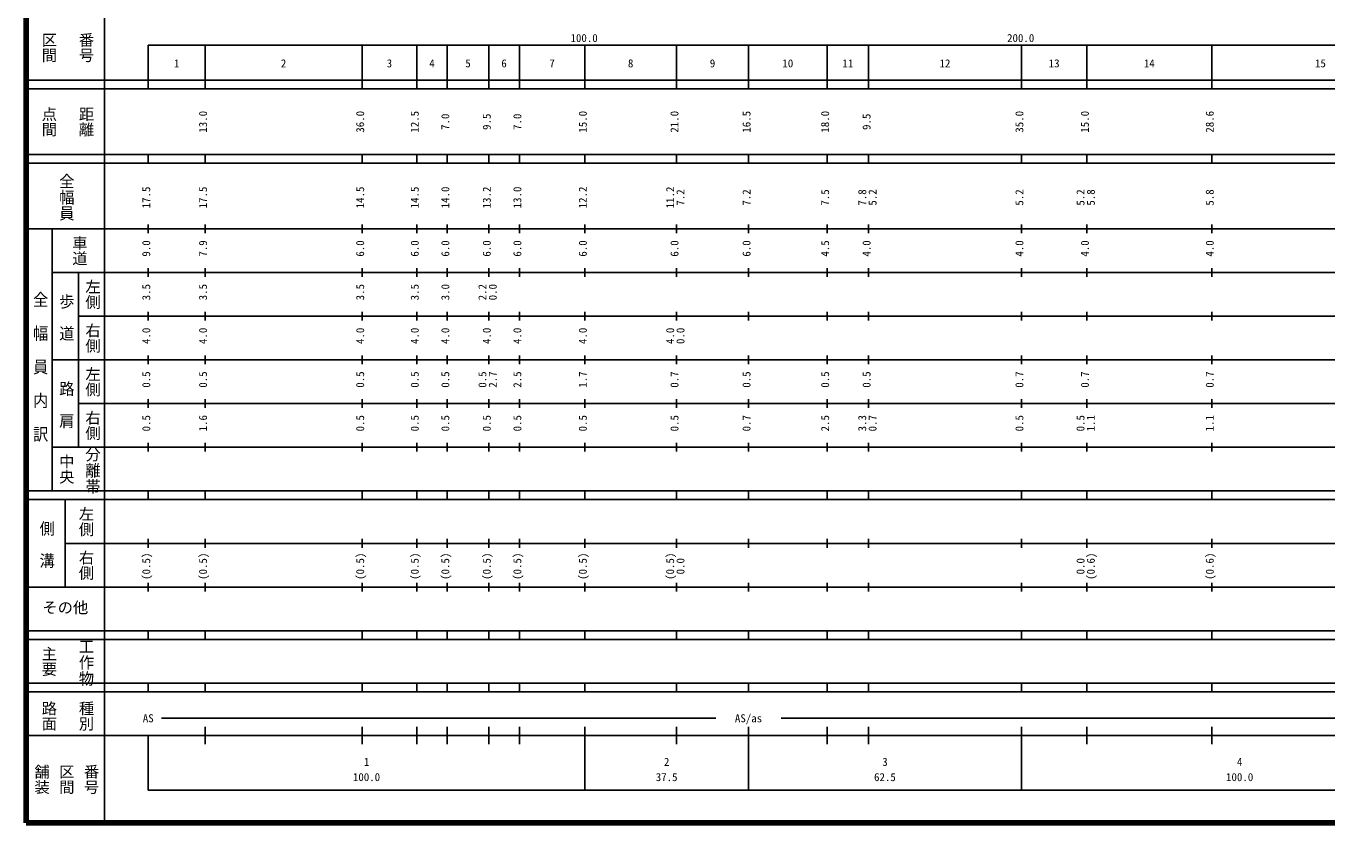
# Model space of a CAD drawing. Units: millimetres on the paper. Extents: x 40 to 680, y 20 to 380.
# Drawn here: x 40 to 338, y 20 to 202.4 of the extents above; entities that cross this region are included whole.
import ezdxf
from ezdxf.enums import TextEntityAlignment as Align

# ---------------------------------------------------------------- set-up
doc = ezdxf.new("R2010")
doc.units = ezdxf.units.MM
doc.layers.add('M-TTL', color=2, linetype='Continuous', lineweight=140)
doc.layers.add('M-TTL-BAND', color=7, linetype='Continuous', lineweight=25)
doc.styles.add('@ＭＳ ゴシック', font='')
doc.styles.add('ＭＳ ゴシック', font='')
doc.styles.get('@ＭＳ ゴシック').set_extended_font_data('@MS Gothic')
doc.styles.get('ＭＳ ゴシック').set_extended_font_data('MS Gothic')

msp = doc.modelspace()

# ---------------------------------------------------------------- linework, layer by layer
at = {"layer": 'M-TTL'}
for p, q in [((40, 380), (40, 20)), ((40, 20), (680, 20))]:
    msp.add_line(p, q, dxfattribs=at)
at = {"layer": 'M-TTL-BAND'}
for p, q in [((58, 370), (58, 20)), ((68, 198), (579, 198)), ((68, 198), (68, 188)), ((81, 188), (81, 198)), ((117, 188), (117, 198)), ((129.5, 188), (129.5, 198)), ((136.5, 188), (136.5, 198)), ((146, 188), (146, 198)), ((153, 188), (153, 198)), ((168, 188), (168, 198)), ((189, 188), (189, 198)), ((205.5, 188), (205.5, 198)), ((223.5, 188), (223.5, 198)), ((233, 188), (233, 198)), ((268, 188), (268, 198)), ((283, 188), (283, 198)), ((311.6, 188), (311.6, 198)), ((40, 190), (579, 190)), ((40, 188), (579, 188)), ((40, 173), (579, 173)), ((68, 171), (68, 173)), ((81, 171), (81, 173)), ((117, 171), (117, 173)), ((129.5, 171), (129.5, 173)), ((136.5, 171), (136.5, 173)), ((146, 171), (146, 173)), ((153, 171), (153, 173)), ((168, 171), (168, 173)), ((189, 171), (189, 173)), ((205.5, 171), (205.5, 173)), ((223.5, 171), (223.5, 173)), ((233, 171), (233, 173)), ((268, 171), (268, 173)), ((283, 171), (283, 173)), ((311.6, 171), (311.6, 173)), ((40, 171), (579, 171)), ((40, 156), (579, 156)), ((46, 96), (46, 156)), ((68, 155), (68, 157)), ((81, 155), (81, 157)), ((117, 155), (117, 157)), ((129.5, 155), (129.5, 157)), ((136.5, 155), (136.5, 157)), ((146, 155), (146, 157)), ((153, 155), (153, 157)), ((168, 155), (168, 157)), ((189, 155), (189, 157)), ((205.5, 155), (205.5, 157)), ((223.5, 155), (223.5, 157)), ((233, 155), (233, 157)), ((268, 155), (268, 157)), ((283, 155), (283, 157)), ((311.6, 155), (311.6, 157)), ((68, 145), (68, 147)), ((81, 145), (81, 147)), ((117, 145), (117, 147)), ((129.5, 145), (129.5, 147)), ((136.5, 145), (136.5, 147)), ((146, 145), (146, 147)), ((153, 145), (153, 147)), ((168, 145), (168, 147)), ((189, 145), (189, 147)), ((205.5, 145), (205.5, 147)), ((223.5, 145), (223.5, 147)), ((233, 145), (233, 147)), ((268, 145), (268, 147)), ((283, 145), (283, 147)), ((311.6, 145), (311.6, 147)), ((46, 146), (579, 146)), ((52, 146), (52, 106)), ((52, 136), (579, 136)), ((68, 135), (68, 137)), ((81, 135), (81, 137)), ((117, 135), (117, 137)), ((129.5, 135), (129.5, 137)), ((136.5, 135), (136.5, 137)), ((146, 135), (146, 137)), ((153, 135), (153, 137)), ((168, 135), (168, 137)), ((189, 135), (189, 137)), ((205.5, 135), (205.5, 137)), ((223.5, 135), (223.5, 137)), ((233, 135), (233, 137)), ((268, 135), (268, 137)), ((283, 135), (283, 137)), ((311.6, 135), (311.6, 137)), ((46, 126), (579, 126)), ((68, 125), (68, 127)), ((81, 125), (81, 127)), ((117, 125), (117, 127)), ((129.5, 125), (129.5, 127)), ((136.5, 125), (136.5, 127)), ((146, 125), (146, 127)), ((153, 125), (153, 127)), ((168, 125), (168, 127)), ((189, 125), (189, 127)), ((205.5, 125), (205.5, 127)), ((223.5, 125), (223.5, 127)), ((233, 125), (233, 127)), ((268, 125), (268, 127)), ((283, 125), (283, 127)), ((311.6, 125), (311.6, 127)), ((68, 115), (68, 117)), ((81, 115), (81, 117)), ((117, 115), (117, 117)), ((129.5, 115), (129.5, 117)), ((136.5, 115), (136.5, 117)), ((146, 115), (146, 117)), ((153, 115), (153, 117)), ((168, 115), (168, 117)), ((189, 115), (189, 117)), ((205.5, 115), (205.5, 117)), ((223.5, 115), (223.5, 117)), ((233, 115), (233, 117)), ((268, 115), (268, 117)), ((283, 115), (283, 117)), ((311.6, 115), (311.6, 117)), ((52, 116), (579, 116)), ((46, 106), (579, 106)), ((68, 105), (68, 107)), ((81, 105), (81, 107)), ((117, 105), (117, 107)), ((129.5, 105), (129.5, 107)), ((136.5, 105), (136.5, 107)), ((146, 105), (146, 107)), ((153, 105), (153, 107)), ((168, 105), (168, 107)), ((189, 105), (189, 107)), ((205.5, 105), (205.5, 107)), ((223.5, 105), (223.5, 107)), ((233, 105), (233, 107)), ((268, 105), (268, 107)), ((283, 105), (283, 107)), ((311.6, 105), (311.6, 107)), ((40, 96), (579, 96)), ((68, 94), (68, 96)), ((81, 94), (81, 96)), ((117, 94), (117, 96)), ((129.5, 94), (129.5, 96)), ((136.5, 94), (136.5, 96)), ((146, 94), (146, 96)), ((153, 94), (153, 96)), ((168, 94), (168, 96)), ((189, 94), (189, 96)), ((205.5, 94), (205.5, 96)), ((223.5, 94), (223.5, 96)), ((233, 94), (233, 96)), ((268, 94), (268, 96)), ((283, 94), (283, 96)), ((311.6, 94), (311.6, 96)), ((40, 94), (579, 94)), ((49, 94), (49, 74)), ((49, 84), (579, 84)), ((68, 83), (68, 85)), ((81, 83), (81, 85)), ((117, 83), (117, 85)), ((129.5, 83), (129.5, 85)), ((136.5, 83), (136.5, 85)), ((146, 83), (146, 85)), ((153, 83), (153, 85)), ((168, 83), (168, 85)), ((189, 83), (189, 85)), ((205.5, 83), (205.5, 85)), ((223.5, 83), (223.5, 85)), ((233, 83), (233, 85)), ((268, 83), (268, 85)), ((283, 83), (283, 85)), ((311.6, 83), (311.6, 85)), ((68, 73), (68, 75)), ((81, 73), (81, 75)), ((117, 73), (117, 75)), ((129.5, 73), (129.5, 75)), ((136.5, 73), (136.5, 75)), ((146, 73), (146, 75)), ((153, 73), (153, 75)), ((168, 73), (168, 75)), ((189, 73), (189, 75)), ((205.5, 73), (205.5, 75)), ((223.5, 73), (223.5, 75)), ((233, 73), (233, 75)), ((268, 73), (268, 75)), ((283, 73), (283, 75)), ((311.6, 73), (311.6, 75)), ((40, 74), (579, 74)), ((40, 64), (579, 64)), ((68, 62), (68, 64)), ((81, 62), (81, 64)), ((117, 62), (117, 64)), ((129.5, 62), (129.5, 64)), ((136.5, 62), (136.5, 64)), ((146, 62), (146, 64)), ((153, 62), (153, 64)), ((168, 62), (168, 64)), ((189, 62), (189, 64)), ((205.5, 62), (205.5, 64)), ((223.5, 62), (223.5, 64)), ((233, 62), (233, 64)), ((268, 62), (268, 64)), ((283, 62), (283, 64)), ((311.6, 62), (311.6, 64)), ((40, 62), (579, 62)), ((40, 52), (579, 52)), ((68, 50), (68, 52)), ((81, 50), (81, 52)), ((117, 50), (117, 52)), ((129.5, 50), (129.5, 52)), ((136.5, 50), (136.5, 52)), ((146, 50), (146, 52)), ((153, 50), (153, 52)), ((168, 50), (168, 52)), ((189, 50), (189, 52)), ((205.5, 50), (205.5, 52)), ((223.5, 50), (223.5, 52)), ((233, 50), (233, 52)), ((268, 50), (268, 52)), ((283, 50), (283, 52)), ((311.6, 50), (311.6, 52)), ((40, 50), (579, 50)), ((71, 44), (198, 44)), ((81, 38), (81, 42)), ((117, 38), (117, 42)), ((129.5, 38), (129.5, 42)), ((136.5, 38), (136.5, 42)), ((146, 38), (146, 42)), ((153, 38), (153, 42)), ((168, 27.5), (168, 42)), ((189, 38), (189, 42)), ((205.5, 27.5), (205.5, 42)), ((213, 44), (565, 44)), ((223.5, 38), (223.5, 42)), ((233, 38), (233, 42)), ((268, 27.5), (268, 42)), ((283, 38), (283, 42)), ((311.6, 38), (311.6, 42)), ((40, 40), (579, 40)), ((68, 40), (68, 27.5)), ((68, 27.5), (579, 27.5))]:
    msp.add_line(p, q, dxfattribs=at)

# ---------------------------------------------------------------- texts
for s, height, rotation, style, p in [('区間', 2.566, 270, '@ＭＳ ゴシック', (43.25, 201)), ('番号', 2.566, 270, '@ＭＳ ゴシック', (51.75, 201)), ('点間', 2.566, 270, '@ＭＳ ゴシック', (43.25, 184)), ('距離', 2.566, 270, '@ＭＳ ゴシック', (51.75, 184)), ('13.0', 1.833, 90, 'ＭＳ ゴシック', (82, 178)), ('36.0', 1.833, 90, 'ＭＳ ゴシック', (118, 178)), ('12.5', 1.833, 90, 'ＭＳ ゴシック', (130.5, 178)), ('7.0', 1.833, 90, 'ＭＳ ゴシック', (137.5, 178.625)), ('9.5', 1.833, 90, 'ＭＳ ゴシック', (147, 178.625)), ('7.0', 1.833, 90, 'ＭＳ ゴシック', (154, 178.625)), ('15.0', 1.833, 90, 'ＭＳ ゴシック', (169, 178)), ('21.0', 1.833, 90, 'ＭＳ ゴシック', (190, 178)), ('16.5', 1.833, 90, 'ＭＳ ゴシック', (206.5, 178)), ('18.0', 1.833, 90, 'ＭＳ ゴシック', (224.5, 178)), ('9.5', 1.833, 90, 'ＭＳ ゴシック', (234, 178.625)), ('35.0', 1.833, 90, 'ＭＳ ゴシック', (269, 178)), ('15.0', 1.833, 90, 'ＭＳ ゴシック', (284, 178)), ('28.6', 1.833, 90, 'ＭＳ ゴシック', (312.6, 178)), ('17.5', 1.833, 90, 'ＭＳ ゴシック', (69, 160.674)), ('17.5', 1.833, 90, 'ＭＳ ゴシック', (82, 160.674)), ('14.5', 1.833, 90, 'ＭＳ ゴシック', (118, 160.674)), ('14.5', 1.833, 90, 'ＭＳ ゴシック', (130.5, 160.674)), ('14.0', 1.833, 90, 'ＭＳ ゴシック', (137.5, 160.674)), ('13.2', 1.833, 90, 'ＭＳ ゴシック', (147, 160.674)), ('13.0', 1.833, 90, 'ＭＳ ゴシック', (154, 160.674)), ('12.2', 1.833, 90, 'ＭＳ ゴシック', (169, 160.674)), ('11.2', 1.833, 90, 'ＭＳ ゴシック', (189, 160.674)), ('7.2', 1.833, 90, 'ＭＳ ゴシック', (191.37, 161.299)), ('7.2', 1.833, 90, 'ＭＳ ゴシック', (206.5, 161.299)), ('7.5', 1.833, 90, 'ＭＳ ゴシック', (224.5, 161.299)), ('7.8', 1.833, 90, 'ＭＳ ゴシック', (233, 161.299)), ('5.2', 1.833, 90, 'ＭＳ ゴシック', (235.37, 161.299)), ('5.2', 1.833, 90, 'ＭＳ ゴシック', (269, 161.299)), ('5.2', 1.833, 90, 'ＭＳ ゴシック', (283, 161.299)), ('5.8', 1.833, 90, 'ＭＳ ゴシック', (285.37, 161.299)), ('5.8', 1.833, 90, 'ＭＳ ゴシック', (312.6, 161.299)), ('車道', 2.566, 270, '@ＭＳ ゴシック', (50.25, 154.5)), ('9.0', 1.833, 90, 'ＭＳ ゴシック', (69, 149.625)), ('7.9', 1.833, 90, 'ＭＳ ゴシック', (82, 149.625)), ('6.0', 1.833, 90, 'ＭＳ ゴシック', (118, 149.625)), ('6.0', 1.833, 90, 'ＭＳ ゴシック', (130.5, 149.625)), ('6.0', 1.833, 90, 'ＭＳ ゴシック', (137.5, 149.625)), ('6.0', 1.833, 90, 'ＭＳ ゴシック', (147, 149.625)), ('6.0', 1.833, 90, 'ＭＳ ゴシック', (154, 149.625)), ('6.0', 1.833, 90, 'ＭＳ ゴシック', (169, 149.625)), ('6.0', 1.833, 90, 'ＭＳ ゴシック', (190, 149.625)), ('6.0', 1.833, 90, 'ＭＳ ゴシック', (206.5, 149.625)), ('4.5', 1.833, 90, 'ＭＳ ゴシック', (224.5, 149.625)), ('4.0', 1.833, 90, 'ＭＳ ゴシック', (234, 149.625)), ('4.0', 1.833, 90, 'ＭＳ ゴシック', (269, 149.625)), ('4.0', 1.833, 90, 'ＭＳ ゴシック', (284, 149.625)), ('4.0', 1.833, 90, 'ＭＳ ゴシック', (312.6, 149.625)), ('左側', 2.566, 270, '@ＭＳ ゴシック', (53.25, 144.5)), ('3.5', 1.833, 90, 'ＭＳ ゴシック', (69, 139.625)), ('3.5', 1.833, 90, 'ＭＳ ゴシック', (82, 139.625)), ('3.5', 1.833, 90, 'ＭＳ ゴシック', (118, 139.625)), ('3.5', 1.833, 90, 'ＭＳ ゴシック', (130.5, 139.625)), ('3.0', 1.833, 90, 'ＭＳ ゴシック', (137.5, 139.625)), ('2.2', 1.833, 90, 'ＭＳ ゴシック', (146, 139.625)), ('0.0', 1.833, 90, 'ＭＳ ゴシック', (148.37, 139.625)), ('右側', 2.566, 270, '@ＭＳ ゴシック', (53.25, 134.5)), ('4.0', 1.833, 90, 'ＭＳ ゴシック', (69, 129.625)), ('4.0', 1.833, 90, 'ＭＳ ゴシック', (82, 129.625)), ('4.0', 1.833, 90, 'ＭＳ ゴシック', (118, 129.625)), ('4.0', 1.833, 90, 'ＭＳ ゴシック', (130.5, 129.625)), ('4.0', 1.833, 90, 'ＭＳ ゴシック', (137.5, 129.625)), ('4.0', 1.833, 90, 'ＭＳ ゴシック', (147, 129.625)), ('4.0', 1.833, 90, 'ＭＳ ゴシック', (154, 129.625)), ('4.0', 1.833, 90, 'ＭＳ ゴシック', (169, 129.625)), ('4.0', 1.833, 90, 'ＭＳ ゴシック', (189, 129.625)), ('0.0', 1.833, 90, 'ＭＳ ゴシック', (191.37, 129.625)), ('左側', 2.566, 270, '@ＭＳ ゴシック', (53.25, 124.5)), ('0.5', 1.833, 90, 'ＭＳ ゴシック', (69, 119.625)), ('0.5', 1.833, 90, 'ＭＳ ゴシック', (82, 119.625)), ('0.5', 1.833, 90, 'ＭＳ ゴシック', (118, 119.625)), ('0.5', 1.833, 90, 'ＭＳ ゴシック', (130.5, 119.625)), ('0.5', 1.833, 90, 'ＭＳ ゴシック', (137.5, 119.625)), ('0.5', 1.833, 90, 'ＭＳ ゴシック', (146, 119.625)), ('2.7', 1.833, 90, 'ＭＳ ゴシック', (148.37, 119.625)), ('2.5', 1.833, 90, 'ＭＳ ゴシック', (154, 119.625)), ('1.7', 1.833, 90, 'ＭＳ ゴシック', (169, 119.625)), ('0.7', 1.833, 90, 'ＭＳ ゴシック', (190, 119.625)), ('0.5', 1.833, 90, 'ＭＳ ゴシック', (206.5, 119.625)), ('0.5', 1.833, 90, 'ＭＳ ゴシック', (224.5, 119.625)), ('0.5', 1.833, 90, 'ＭＳ ゴシック', (234, 119.625)), ('0.7', 1.833, 90, 'ＭＳ ゴシック', (269, 119.625)), ('0.7', 1.833, 90, 'ＭＳ ゴシック', (284, 119.625)), ('0.7', 1.833, 90, 'ＭＳ ゴシック', (312.6, 119.625)), ('右側', 2.566, 270, '@ＭＳ ゴシック', (53.25, 114.5)), ('1.1', 1.833, 90, 'ＭＳ ゴシック', (285.37, 109.625)), ('1.1', 1.833, 90, 'ＭＳ ゴシック', (312.6, 109.625)), ('0.5', 1.833, 90, 'ＭＳ ゴシック', (69, 109.625)), ('1.6', 1.833, 90, 'ＭＳ ゴシック', (82, 109.625)), ('0.5', 1.833, 90, 'ＭＳ ゴシック', (118, 109.625)), ('0.5', 1.833, 90, 'ＭＳ ゴシック', (130.5, 109.625)), ('0.5', 1.833, 90, 'ＭＳ ゴシック', (137.5, 109.625)), ('0.5', 1.833, 90, 'ＭＳ ゴシック', (147, 109.625)), ('0.5', 1.833, 90, 'ＭＳ ゴシック', (154, 109.625)), ('0.5', 1.833, 90, 'ＭＳ ゴシック', (169, 109.625)), ('0.5', 1.833, 90, 'ＭＳ ゴシック', (190, 109.625)), ('0.7', 1.833, 90, 'ＭＳ ゴシック', (206.5, 109.625)), ('2.5', 1.833, 90, 'ＭＳ ゴシック', (224.5, 109.625)), ('3.3', 1.833, 90, 'ＭＳ ゴシック', (233, 109.625)), ('0.7', 1.833, 90, 'ＭＳ ゴシック', (235.37, 109.625)), ('0.5', 1.833, 90, 'ＭＳ ゴシック', (269, 109.625)), ('0.5', 1.833, 90, 'ＭＳ ゴシック', (283, 109.625)), ('中央', 2.566, 270, '@ＭＳ ゴシック', (47.25, 104.5)), ('左側', 2.566, 270, '@ＭＳ ゴシック', (51.75, 92.5)), ('右側', 2.566, 270, '@ＭＳ ゴシック', (51.75, 82.5)), ('(0.5)', 1.833, 90, 'ＭＳ ゴシック', (69, 75.639)), ('(0.5)', 1.833, 90, 'ＭＳ ゴシック', (82, 75.639)), ('(0.5)', 1.833, 90, 'ＭＳ ゴシック', (118, 75.639)), ('(0.5)', 1.833, 90, 'ＭＳ ゴシック', (130.5, 75.639)), ('(0.5)', 1.833, 90, 'ＭＳ ゴシック', (137.5, 75.639)), ('(0.5)', 1.833, 90, 'ＭＳ ゴシック', (147, 75.639)), ('(0.5)', 1.833, 90, 'ＭＳ ゴシック', (154, 75.639)), ('(0.5)', 1.833, 90, 'ＭＳ ゴシック', (169, 75.639)), ('(0.5)', 1.833, 90, 'ＭＳ ゴシック', (189, 75.639)), ('0.0', 1.833, 90, 'ＭＳ ゴシック', (191.37, 76.889)), ('0.0', 1.833, 90, 'ＭＳ ゴシック', (283, 76.889)), ('(0.6)', 1.833, 90, 'ＭＳ ゴシック', (285.37, 75.639)), ('(0.6)', 1.833, 90, 'ＭＳ ゴシック', (312.6, 75.639)), ('主要', 2.566, 270, '@ＭＳ ゴシック', (43.25, 60.5)), ('路面', 2.566, 270, '@ＭＳ ゴシック', (43.25, 48)), ('種別', 2.566, 270, '@ＭＳ ゴシック', (51.75, 48)), ('舗装', 2.566, 270, '@ＭＳ ゴシック', (41.583, 33.5)), ('区間', 2.566, 270, '@ＭＳ ゴシック', (47.25, 33.5)), ('番号', 2.566, 270, '@ＭＳ ゴシック', (52.917, 33.5))]:
    msp.add_text(s, height=height, rotation=rotation, dxfattribs=dict(at, style=style)).set_placement(p, align=Align.BOTTOM_LEFT)
at = {"layer": 'M-TTL-BAND', "style": 'ＭＳ ゴシック'}
for s, height, p in [('100.0', 1.833, (164.719, 198.195)), ('200.0', 1.833, (264.719, 198.195)), ('1', 1.833, (73.875, 192.405)), ('2', 1.833, (98.375, 192.405)), ('3', 1.833, (122.625, 192.405)), ('4', 1.833, (132.375, 192.405)), ('5', 1.833, (140.625, 192.405)), ('6', 1.833, (148.875, 192.405)), ('7', 1.833, (159.875, 192.405)), ('8', 1.833, (177.875, 192.405)), ('9', 1.833, (196.625, 192.405)), ('10', 1.833, (213.25, 192.405)), ('11', 1.833, (227, 192.405)), ('12', 1.833, (249.25, 192.405)), ('13', 1.833, (274.25, 192.405)), ('14', 1.833, (296.05, 192.405)), ('15', 1.833, (335.25, 192.405)), ('その他', 2.566, (43.75, 67.25)), ('AS', 1.833, (66.75, 42.5)), ('AS/as', 1.833, (202.375, 42.5)), ('1', 1.833, (117.375, 32.523)), ('2', 1.833, (186.125, 32.523)), ('3', 1.833, (236.125, 32.523)), ('4', 1.833, (317.375, 32.523)), ('100.0', 1.833, (114.875, 29.033)), ('37.5', 1.833, (184.25, 29.033)), ('62.5', 1.833, (234.25, 29.033)), ('100.0', 1.833, (314.875, 29.033))]:
    msp.add_text(s, height=height, dxfattribs=at).set_placement(p, align=Align.BOTTOM_LEFT)
at = {"layer": 'M-TTL-BAND', "style": '@ＭＳ ゴシック'}
for s, width, p in [('全幅員', 1.05, (47.25, 168.75)), ('全\u3000幅\u3000員\u3000内\u3000訳', 1.1, (41.25, 141.75)), ('歩\u3000道', 1.05, (47.25, 141.25)), ('路\u3000肩', 1.05, (47.25, 121.25)), ('分離帯', 1.05, (53.25, 106.25)), ('側\u3000溝', 1.05, (42.75, 89.25)), ('工作物', 1.05, (51.75, 62.25))]:
    msp.add_text(s, height=2.566, rotation=270, dxfattribs=dict(at, width=width)).set_placement(p, align=Align.BOTTOM_LEFT)

doc.saveas('drawing.dxf')
